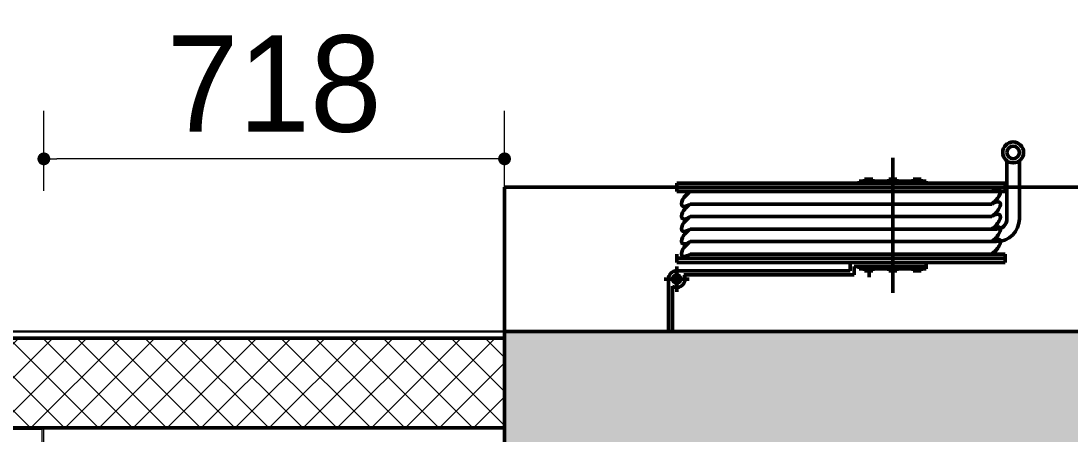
# Model space of a CAD drawing. Header units: inches. Extents: x 15 to 18199, y 5 to 12862.
# Drawn here: x 2917 to 4551, y 10217 to 10860 of the extents above; entities that cross this region are included whole.
import ezdxf

# ---------------------------------------------------------------- set-up
doc = ezdxf.new("R2010")
doc.units = ezdxf.units.IN
doc.header["$MEASUREMENT"] = 0
for name, color, linetype in [('13003-01 AR 02MA-A1-01 Ground Floor Plan$0$XREF-M AMNTY-ARC-GR$0$A-HOSE REEL', 8, 'Continuous'), ('13003-01 AR 02MA-A1-01 Ground Floor Plan$0$XREF-M AMNTY-ARC-GR$0$EL-PL-BACK', 8, 'Continuous'), ('13003-01 AR 02MA-A1-01 Ground Floor Plan$0$XREF-MIN-MUK-STR$0$S-TONE-Ground', 8, 'Continuous')]:
    doc.layers.add(name, color=color, linetype=linetype)
doc.layers.add('200', color=7, linetype='Continuous', lineweight=13)
doc.layers.add('ceiling', color=31, linetype='Continuous', lineweight=5)
doc.styles.add('dimt_75', font='GOTHIC.TTF', dxfattribs={"height": 150})
doc.styles.get("Standard").update_dxf_attribs({"font": 'arial.ttf'})
doc.dimstyles.get("Standard").update_dxf_attribs({"dimtxt": 0.18, "dimasz": 0.18, "dimexe": 0.18, "dimexo": 0.0625, "dimgap": 0.09, "dimtad": 0, "dimtih": 1, "dimtoh": 1, "dimdec": 4, "dimzin": 0, "dimdsep": 46, "dimtxsty": 'Standard', "dimcen": 0.09, "dimadec": 0, "dimazin": 0, "dimtfac": 1, "dimtdec": 4, "dimtofl": 0, "dimtmove": 0, "dimatfit": 3, "dimfxl": 1, "dimtolj": 1, "dimtzin": 0, "dimarcsym": 0})

# ---------------------------------------------------------------- blocks, each defined once
blk = doc.blocks.new('A$C51405594')
at = {"layer": '200'}
for p, q in [((940, 999.9), (0, 999.9)), ((937.5, 997.4), (2.5, 997.4)), ((937.5, 317.4), (937.5, 997.4)), ((940, 316.5), (940, 999.9))]:
    blk.add_line(p, q, dxfattribs=at)
blk = doc.blocks.new('_Dot')
at = {"color": 0, "lineweight": -2}
blk.add_line((-0.5, 0), (-1, 0), dxfattribs=at)
at = {"color": 0, "const_width": 0.5}
blk.add_lwpolyline([(-0.25, 0, 1), (0.25, 0, 1)], format="xyb", close=True, dxfattribs=at)
blk = doc.blocks.new('*D89')
at = {"color": 14, "lineweight": 5, "ltscale": 0.1, "transparency": 16777216}
for p, q in [((2952.4, 10595.6), (2952.4, 10720.6)), ((3670.2, 10595.6), (3670.2, 10720.6)), ((3650.2, 10645.6), (2972.4, 10645.6))]:
    blk.add_line(p, q, dxfattribs=at)
at = {"layer": 'DEFPOINTS', "color": 0, "ltscale": 0.1, "transparency": 16777216}
for p in [(2952.4, 10645.6), (2952.4, 10226.6, 0), (3670.2, 10226.6)]:
    blk.add_point(p, dxfattribs=at)
at = {"color": 14, "lineweight": 5, "ltscale": 0.1, "transparency": 16777216, "xscale": 20, "yscale": 20, "zscale": 20, "rotation": 180}
blk.add_blockref('_Dot', (2952.4, 10645.6), dxfattribs=at)
at = {"color": 14, "lineweight": 5, "ltscale": 0.1, "transparency": 16777216, "xscale": 20, "yscale": 20, "zscale": 20}
blk.add_blockref('_Dot', (3670.2, 10645.6), dxfattribs=at)
at = {"color": 1, "lineweight": 30, "ltscale": 0.1, "transparency": 16777216, "insert": (3311.3, 10761.8), "char_height": 150, "attachment_point": 5, "style": 'dimt_75'}
blk.add_mtext('\\A1;718', dxfattribs=at)

msp = doc.modelspace()

# ---------------------------------------------------------------- hatches: boundary and pattern name
at = {"layer": '13003-01 AR 02MA-A1-01 Ground Floor Plan$0$XREF-MIN-MUK-STR$0$S-TONE-Ground', "lineweight": 50}
msp.add_hatch(color=256, dxfattribs=at).paths.add_polyline_path([(3670.2, 10376.6), (4690.2, 10376.6), (4690.2, 10126.6), (3670.2, 10126.6)])
at = {"layer": 'ceiling', "lineweight": 20, "ltscale": 0.1}
h = msp.add_hatch(dxfattribs=at)
h.set_pattern_fill('ANSI37', color=6, scale=300, style=0)
h.set_pattern_definition([(45, (-178838.728, -1700645.184), (-26.5165043, 26.5165043), []), (135, (-178838.728, -1700645.184), (-26.5165043, -26.5165043), [])])
h.paths.add_polyline_path([(540.2, 10366.6), (540.2, 10226.6), (3670.2, 10226.6), (3670.2, 10366.6)])

# ---------------------------------------------------------------- linework, layer by layer
at = {"lineweight": 50, "ltscale": 0.1}
for p, q in [((3670.2, 10601.6), (10330.2, 10601.6)), ((3670.2, 10366.6), (3670.2, 10601.6)), ((3670.2, 10226.6, 0), (540.2, 10226.6))]:
    msp.add_line(p, q, dxfattribs=at)
at = {"color": 3, "lineweight": 30, "ltscale": 0.1}
for p, q in [((540.2, 10376.6), (3670.2, 10376.6)), ((540.2, 10366.6), (3670.2, 10366.6))]:
    msp.add_line(p, q, dxfattribs=at)
at = {"lineweight": 30, "ltscale": 0.1}
msp.add_line((3670.2, 10366.6), (3670.2, 10126.6), dxfattribs=at)
at = {"lineweight": 50, "ltscale": 0.1}
for points in [[(540.2, 10366.6), (3670.2, 10366.6), (3670.2, 10226.6), (540.2, 10226.6)], [(3670.2, 10376.6), (4690.2, 10376.6), (4690.2, 10126.6), (3670.2, 10126.6)]]:
    msp.add_lwpolyline(points, close=True, dxfattribs=at)
at = {"layer": '13003-01 AR 02MA-A1-01 Ground Floor Plan$0$XREF-M AMNTY-ARC-GR$0$A-HOSE REEL', "lineweight": 50, "ltscale": 0.5}
for p, q in [((4275.1, 10647.4, 0), (4275.1, 10437.2, 0)), ((4453, 10552.4, 0), (4453, 10642.6, 0)), ((4472.5, 10642.6, 0), (4472.5, 10551.2, 0)), ((4223, 10607.6, 0), (4223, 10610.8, 0)), ((4223, 10610.8, 0), (4327.3, 10610.8, 0)), ((4231.2, 10614.1, 0), (4243.8, 10614.1, 0)), ((4231.2, 10610.8, 0), (4231.2, 10614.1, 0)), ((4243.8, 10614.1, 0), (4243.8, 10610.8, 0)), ((4268.9, 10614.1, 0), (4281.4, 10614.1, 0)), ((4268.9, 10610.8, 0), (4268.9, 10614.1, 0)), ((4281.4, 10614.1, 0), (4281.4, 10610.8, 0)), ((4306.9, 10614.1, 0), (4319.5, 10614.1, 0)), ((4306.9, 10610.8, 0), (4306.9, 10614.1, 0)), ((4319.5, 10614.1, 0), (4319.5, 10610.8, 0)), ((4327.3, 10610.8, 0), (4327.3, 10607.6, 0)), ((3938.5, 10607.6, 0), (3938.5, 10594.6, 0)), ((3938.5, 10607.6, 0), (4450.5, 10607.6, 0)), ((3938.5, 10601.1, 0), (4450.5, 10601.1, 0)), ((3938.5, 10594.6, 0), (4450.5, 10594.6, 0)), ((4450.5, 10594.6, 0), (4450.5, 10607.6, 0)), ((4429.3, 10575.1, 0), (3959.3, 10575.1, 0)), ((4429.3, 10555.7, 0), (3959.3, 10555.7, 0)), ((4436.8, 10536.2, 0), (3959.3, 10536.2, 0)), ((4436.8, 10516.7, 0), (3959.3, 10516.7, 0)), ((3938.5, 10484.3, 0), (3938.5, 10497.3, 0)), ((4450.5, 10497.3, 0), (3959.3, 10497.3, 0)), ((4450.5, 10484.3, 0), (4450.5, 10497.3, 0)), ((4450.5, 10490.8, 0), (3938.5, 10490.8, 0)), ((4450.5, 10484.3, 0), (3938.5, 10484.3, 0)), ((3938.5, 10478, 0), (3938.5, 10438.7, 0)), ((4208.8, 10484.3, 0), (4208.8, 10471.8, 0)), ((4208.8, 10471.3, 0), (4208.8, 10484.3, 0)), ((4215.2, 10477.8, 0), (4327.3, 10477.8, 0)), ((4215.2, 10464.8, 0), (4215.2, 10477.8, 0)), ((4215.2, 10477.8, 0), (4223, 10477.8, 0)), ((4223, 10477.8, 0), (4223, 10474.5, 0)), ((4327.3, 10477.8, 0), (4327.3, 10484.3, 0)), ((4327.3, 10477.8, 0), (4327.3, 10484.3, 0)), ((4327.3, 10474.5, 0), (4327.3, 10477.8, 0)), ((4208.8, 10471.3, 0), (3938.5, 10471.3, 0)), ((3949.7, 10464.8, 0), (4215.2, 10464.8, 0)), ((4100.1, 10471.3, 0), (4208.8, 10471.3, 0)), ((4215.2, 10464.8, 0), (4215.2, 10477.3, 0)), ((4223, 10474.5, 0), (4327.3, 10474.5, 0)), ((4231.2, 10474.5, 0), (4231.2, 10471.3, 0)), ((4231.2, 10471.3, 0), (4243.8, 10471.3, 0)), ((4238.3, 10469.4, 0), (4238.3, 10461.6, 0)), ((4243.8, 10471.3, 0), (4243.8, 10474.5, 0)), ((4268.9, 10474.5, 0), (4268.9, 10471.3, 0)), ((4268.9, 10471.3, 0), (4281.4, 10471.3, 0)), ((4281.4, 10471.3, 0), (4281.4, 10474.5, 0)), ((4306.9, 10474.5, 0), (4306.9, 10471.3, 0)), ((4306.9, 10471.3, 0), (4319.5, 10471.3, 0)), ((4319.5, 10471.3, 0), (4319.5, 10474.5, 0)), ((3918.9, 10458.3, 0), (3958.1, 10458.3, 0)), ((3925.5, 10458.3, 0), (3925.5, 10376.6, 0)), ((3932, 10376.6, 0), (3932, 10447.1, 0))]:
    msp.add_line(p, q, dxfattribs=at)
at = {"layer": '13003-01 AR 02MA-A1-01 Ground Floor Plan$0$XREF-M AMNTY-ARC-GR$0$A-HOSE REEL', "lineweight": 50, "ltscale": 0.5, "extrusion": (0, 0, -1)}
for centre, major_axis, ratio, start_param, end_param in [((4462.7, 10655.6, 0), (11.5, -11.5), 1, 2.356194490191529, 8.639379797371115), ((4462.7, 10655.6, 0), (6.88, -6.88), 1, 2.35619449019207, 8.639379797371657), ((3959.3, 10584.9, 0), (12.4, 12.4), 0.427743, 1.974988, 5.116581), ((4429.3, 10584.9, 0), (12.4, 12.4), 0.427743, -1.166605, 1.974988), ((4429.3, 10565.4, 0), (12.4, 12.4), 0.427743, -1.166605, 1.974988), ((3959.3, 10565.4, 0), (12.4, 12.4), 0.427743, 1.974988, 5.116581), ((4429.3, 10545.9, 0), (12.4, 12.4), 0.427743, -1.166605, 1.974988), ((3959.3, 10545.9, 0), (12.4, 12.4), 0.427743, 1.974988, 5.116581), ((4436.8, 10552.4, 0), (11.5, 11.5), 1, 0.785398, 2.356194), ((4436.8, 10552.4, 0), (25.2, 25.2), 1, 0.785398, 2.356194), ((3959.3, 10526.5, 0), (12.4, 12.4), 0.427743, 1.974988, 5.116581), ((4429.3, 10526.5, 0), (12.4, 12.4), 0.427743, -1.166605, 1.974988), ((3959.3, 10507, 0), (12.4, 12.4), 0.427743, 1.974988, 5.116581), ((4429.3, 10507, 0), (12.4, 12.4), 0.427743, -1.166605, 1.974988), ((3938.5, 10458.3, 0), (9.18, 9.18), 1, 3.926991, 5.497787), ((3938.5, 10458.3, 0), (9.18, 9.18), 1, 0.261799, 2.879793), ((3938.5, 10458.3, 0), (-4.59, -4.59), 1, 0.785398, 7.068583)]:
    msp.add_ellipse(centre, major_axis=major_axis, ratio=ratio, start_param=start_param, end_param=end_param, dxfattribs=at)
at = {"layer": '13003-01 AR 02MA-A1-01 Ground Floor Plan$0$XREF-M AMNTY-ARC-GR$0$EL-PL-BACK', "color": 0, "lineweight": 50}
msp.add_line((3925.5, 10376.6, 0), (3932, 10376.6, 0), dxfattribs=at)

# ---------------------------------------------------------------- block references
at = {"layer": '200', "lineweight": 50}
msp.add_blockref('A$C51405594', (2012.4, 9226.7, 0), dxfattribs=at)

# ---------------------------------------------------------------- dimensions: what is measured, and where the dimension line sits
at = {"lineweight": 30, "ltscale": 0.1}
dim = msp.add_linear_dim(base=(2952.4, 10645.6), p1=(3670.2, 10226.6), p2=(2952.4, 10226.6, 0), dimstyle='Standard', override={"dimtxt": 150, "dimasz": 20, "dimexe": 75, "dimexo": 30, "dimgap": 37.5, "dimtad": 2, "dimtih": 0, "dimtoh": 0, "dimdec": 0, "dimzin": 1, "dimtxsty": 'dimt_75', "dimblk": 'Dot', "dimcen": 75, "dimdle": 75, "dimclrd": 14, "dimclre": 14, "dimclrt": 1, "dimadec": 2, "dimtdec": 0, "dimtix": 1, "dimtofl": 1, "dimtmove": 2, "dimfxl": 50, "dimfxlon": 1, "dimtzin": 1, "dimlwd": 5, "dimlwe": 5}, dxfattribs=at)
dim.commit()
dim.dimension.update_dxf_attribs({"geometry": '*D89', "text_midpoint": (3311.3, 10761.8)})

doc.saveas('drawing.dxf')
